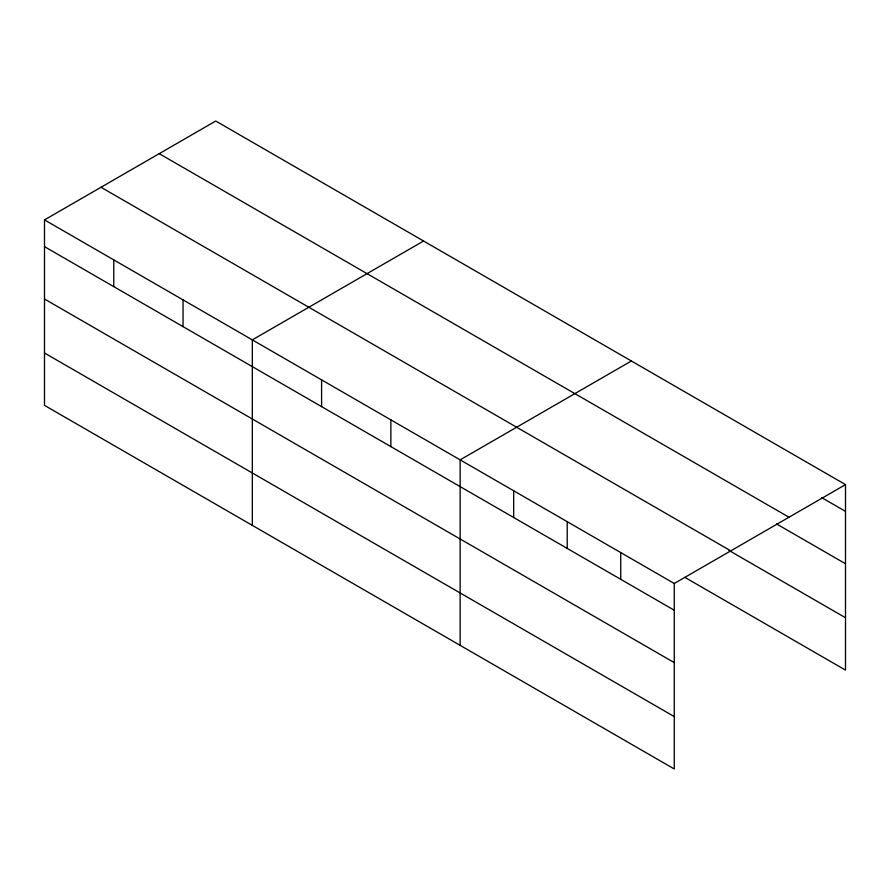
<?xml version="1.0" encoding="UTF-8"?>
<svg xmlns="http://www.w3.org/2000/svg" width="890" height="890" viewBox="0 0 890 890"><rect width="100%" height="100%" fill="white"/><g stroke="black" fill="none" stroke-linecap="round" stroke-linejoin="round"><path stroke-width="1.33" d="M674.264 662.616L674.264 583.484L44.5 219.897L44.5 405.384L674.264 768.971L674.264 662.616L44.5 299.018M684.911 577.388L845.5 670.103L845.5 484.616L215.736 121.029L44.5 219.897M423.562 241.012L252.326 339.88L252.326 525.367M631.377 360.995L460.141 459.863L460.141 645.35M674.264 583.484L845.5 484.616M821.704 497.632L845.5 511.361M159.232 153.659L788.996 517.246M776.503 523.921L845.5 563.748M101.004 187.267L730.768 550.854M728.921 550.421L845.5 617.727M44.5 246.641L674.264 610.229M44.5 352.996L674.264 716.584M620.731 552.579L620.731 579.323M567.208 521.673L567.208 548.418M513.675 490.768L513.675 517.513M390.866 419.869L390.866 446.613M321.59 379.874L321.59 406.619M183.051 299.886L183.051 326.63M113.775 259.891L113.775 286.636"/></g></svg>
